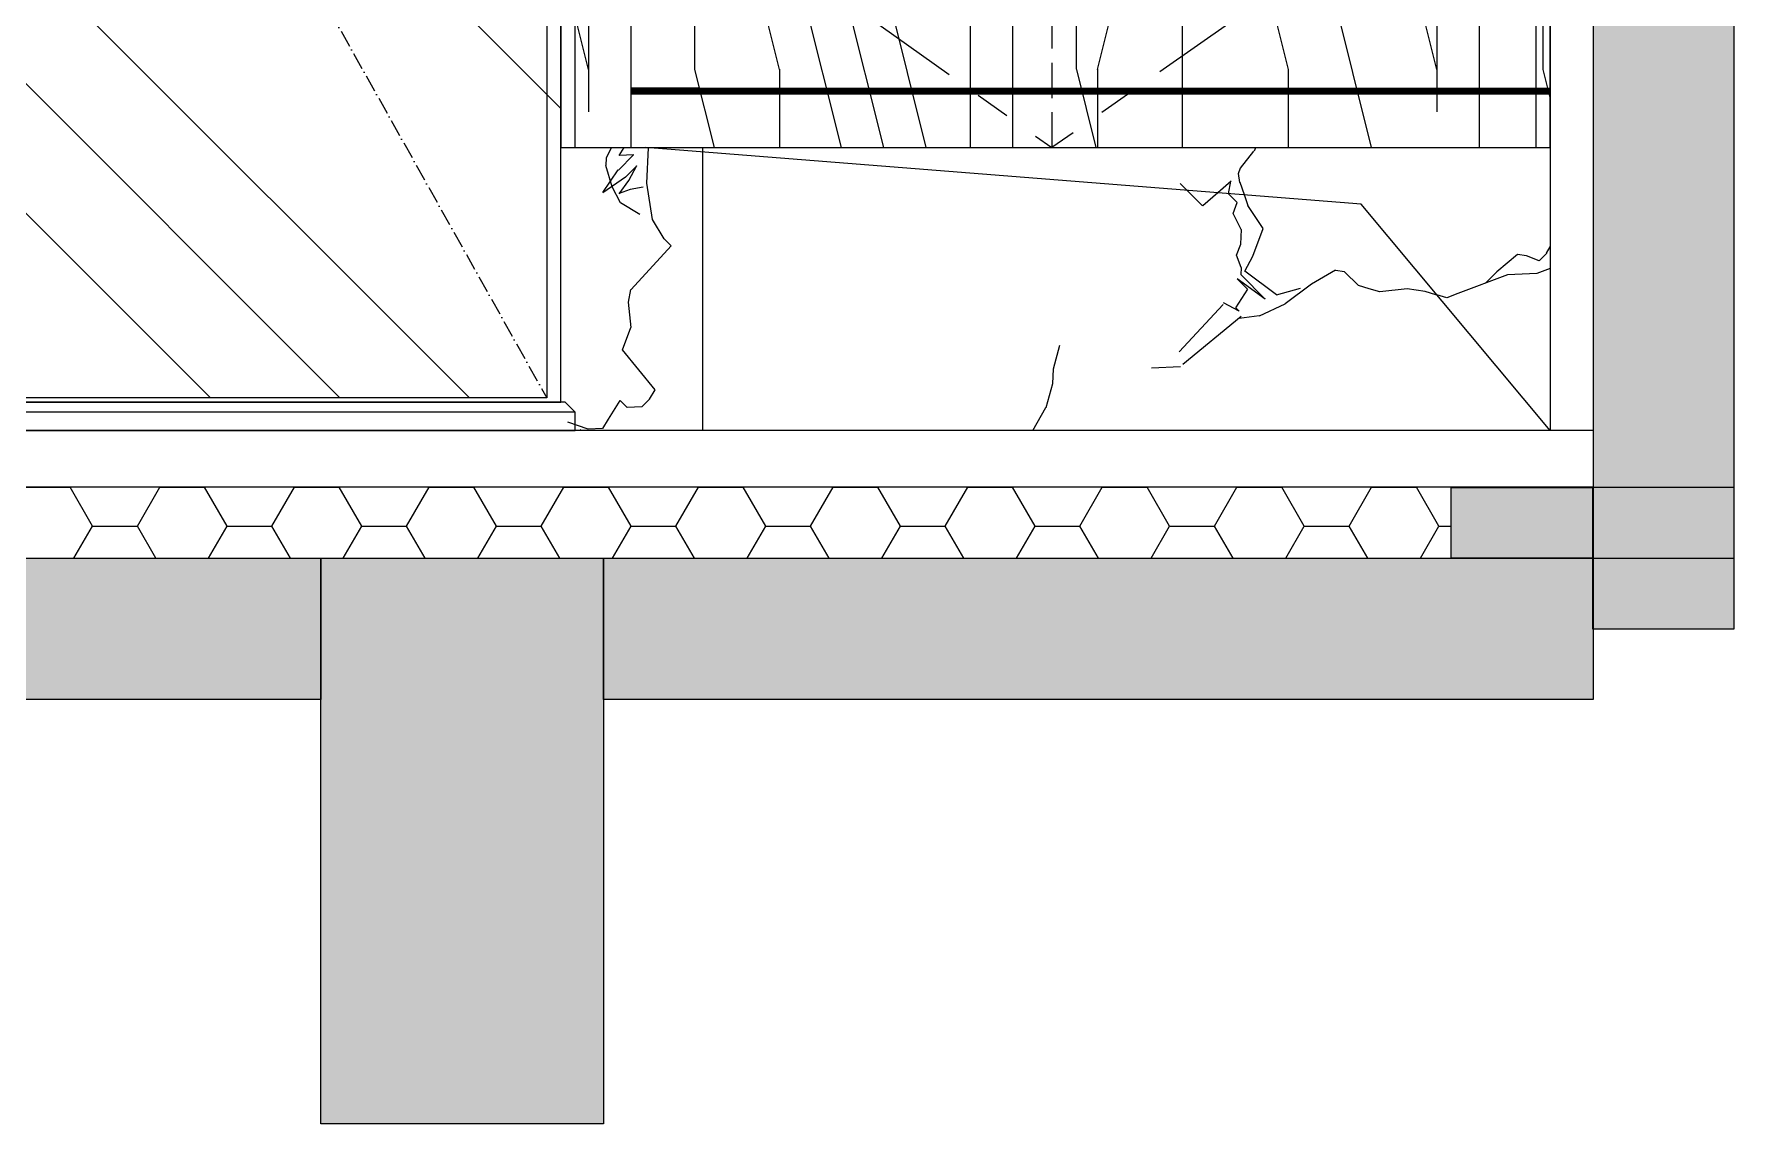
# Model space of a CAD drawing. Header units: millimetres. Extents: x -94739 to 67223, y -48947 to 34737.
# Drawn here: x 50074 to 51276, y -27612 to -26841 of the extents above; entities that cross this region are included whole.
import ezdxf

# ---------------------------------------------------------------- set-up
doc = ezdxf.new("R2010")
doc.units = ezdxf.units.MM
doc.set_wipeout_variables(frame=1)
for name, pattern in [('ACAD_ISO10W100', [18, 12, -3, 0, -3]), ('CENTER', [2, 1.25, -0.25, 0.25, -0.25]), ('DASH', [0.35, 0.25, -0.1]), ('DASHDOT', [1, 0.5, -0.25, 0, -0.25]), ('DOT', [0.25, 0, -0.25])]:
    doc.linetypes.add(name, pattern=pattern)
for name, color, linetype in [('DT-常规填充', 250, 'Continuous'), ('DT-深灰填充', 251, 'Continuous'), ('DT-通用', 200, 'Continuous'), ('FF-柜体LED灯带', 50, 'Continuous'), ('Fine Line', 250, 'Continuous'), ('W-墙体图层', 182, 'Continuous'), ('墙体填充', 7, 'Continuous')]:
    doc.layers.add(name, color=color, linetype=linetype)
pattern_1 = [(60.26029, (287671.14, -192248.41), (874.149702, 1388.592024), [19.7438, -4126.4507]), (135, (287722.3, -192278.06), (565.6854, 565.6854), [17.3222, -346.4434]), (195.3868, (287496.76, -192273.36), (-822.90655, -308.464241), [17.5275, -3663.2517]), (142.826329, (287479.857, -192278.01), (-257.221154, 257.2211164), [27.9761, -5846.9972]), (61.86405, (287457.57, -192261.11), (308.464276, 822.90655), [11.9422, -2495.9058]), (69.45163, (287463.2, -192250.58), (565.6854, 565.68547), [20.9243, -857.8962]), (123.693983, (287470.54, -192230.984), (-257.221121, 257.221132), [19.4315, -4061.1785]), (108.95454, (287459.76, -192214.82), (-720.420276, 1851.79114), [17.3522, -3626.5963]), (98.75587, (287454.13, -192198.4), (-257.22117, 257.22114), [6.4434, -1346.6748]), (69.45163, (287453.14, -192192.04), (565.6854, 565.68547), [4.1849, -874.6356]), (51.48536, (287454.61, -192188.12), (565.68544, 565.685463), [15.3362, -3205.2732]), (66.696059, (287464.163, -192176.12), (308.464307, 822.9065625), [32.7998, -6855.1568]), (76.22743, (287477.14, -192145.99), (308.464276, 822.9066), [13.365, -2793.2713]), (57.80867, (287480.32, -192133.01), (308.4643, 822.90659), [15.627, -1625.2038]), (47.170028, (287411.284, -192317.188), (565.6853997, 565.685491), [45.7471, -9561.1416]), (152.441364, (287453.65, -192289.52), (-257.22116, 257.22109), [12.7098, -2656.3623]), (135, (287453.65, -192289.5), (565.6854, 565.6854), [3.4644, -360.3012]), (57.80867, (287451.2, -192287.07), (308.4643, 822.90659), [7.8135, -1633.0172]), (57.80867, (287455.36, -192280.46), (308.4643, 822.90659), [7.8135, -1633.0172]), (135, (287459.5, -192273.84), (565.6854, 565.6854), [10.3933, -353.3723]), (143.927468, (287472.02, -192280.95), (-257.221152, 257.221096), [24.5484, -5130.6223]), (135, (287472, -192280.95), (565.6854, 565.6854), [24.251, -339.5146]), (87.28383, (287454.87, -192263.8), (-257.2211, 257.22116), [5.1493, -1076.1933]), (111.25801, (287455.12, -192258.66), (-257.221184, 257.22115), [9.4618, -1977.5298]), (69.45163, (287451.7, -192249.84), (565.6854, 565.68547), [8.3698, -870.4507]), (87.28383, (287454.62, -192242), (-257.2211, 257.22116), [10.2985, -1071.044]), (117.558636, (287455.11, -192231.72), (-257.22116, 257.221123), [12.7098, -2656.3623]), (69.45163, (287449.23, -192220.45), (565.6854, 565.68547), [8.3698, -870.4507]), (135, (287452.2, -192212.6), (565.6854, 565.6854), [8.6611, -355.1045]), (79.296356, (287446.04, -192206.49), (51.24314, 1080.127734), [9.2226, -1927.509]), (221.283393, (287447.757, -192197.425), (-565.685467, -565.685411), [26.7229, -5585.0794]), (135, (287427.7, -192215.06), (565.6854, 565.6854), [22.5188, -341.2468]), (45, (287665.75, -192253.8), (308.4643, 822.90655), [7.619, -792.3809]), (158.74199, (287665.75, -192253.8), (-257.22118, 257.22111), [9.4618, -1977.5298]), (171.24413, (287656.94, -192250.37), (-257.22115, 257.2211), [6.4434, -1346.6748]), (219.803734, (287650.57, -192249.386), (-565.685412, -565.685437), [19.1262, -3997.3804]), (45, (287627.8, -192269.7), (308.4643, 822.90655), [11.4286, -788.5714]), (182.71617, (287412.02, -192328.7), (-257.22116, 257.22111), [20.597, -1060.7455]), (219.434825, (287453.408, -192294.662), (-3085.6482998, -2571.2059345), [53.5859, -11199.4544]), (187.84351, (287467.61, -192292.71), (-1080.1277, -51.243124), [14.3397, -2996.9949]), (205.010352, (287485.98, -192284.136), (-822.906567, -308.464353), [20.2687, -4236.1625]), (216.381335, (287504.59, -192270.42), (-565.685433, -565.685393), [23.1182, -2404.293]), (209.73971, (287521.74, -192260.63), (-1388.592025, -874.1497), [19.7438, -4126.4507]), (171.24413, (287528.1, -192261.6), (-257.22115, 257.2211), [6.4434, -1346.6748]), (135, (287537.9, -192271.4), (565.6854, 565.6854), [13.8578, -349.9078]), (163.802195, (287545.5, -192273.61), (-257.22114, 257.2211), [7.907, -1652.5769]), (163.802195, (287553.09, -192275.82), (-257.22114, 257.2211), [7.907, -1652.5769]), (186.489424, (287572.44, -192273.62), (-1080.127737, -51.243122), [19.4738, -4070.0184]), (171.24413, (287578.8, -192274.6), (-257.22115, 257.2211), [6.4434, -1346.6748]), (171.24413, (287585.18, -192275.58), (-257.22115, 257.2211), [6.4434, -1346.6748]), (163.802195, (287592.77, -192277.79), (-257.22114, 257.2211), [7.907, -1652.5769]), (163.802195, (287600.36, -192280), (-257.22114, 257.2211), [7.907, -1652.5769]), (200.54837, (287608.2, -192277.06), (-565.68545, -565.68547), [8.3698, -870.4507]), (200.54837, (287643.47, -192263.84), (-565.68545, -565.68547), [37.6638, -841.1567]), (182.71617, (287664.04, -192262.86), (-257.22116, 257.22111), [20.597, -1060.7455]), (200.54837, (287679.7, -192257), (-565.68545, -565.68547), [16.7394, -862.081]), (156.794388, (287698.576, -192265.07), (-2109.012318, 977.641457), [20.5212, -4288.9309]), (176.337677, (287710.09, -192265.81), (-1337.3489, 205.97796), [11.5354, -2410.8882]), (69.45163, (287871.18, -191845.05), (565.6854, 565.68547), [16.7394, -862.081]), (218.51464, (287870.44, -191833.535), (-565.685465, -565.685438), [15.3362, -3205.2732]), (135, (287880.55, -192215.4), (565.6854, 565.6854), [6.9289, -356.8367]), (220.66615, (287893.04, -192195.544), (-565.685461, -565.685427), [22.9227, -4790.8414]), (56.027279, (287893.04, -192195.544), (874.149713, 1388.5920395), [27.1683, -5678.1738]), (50.769925, (287908.22, -192173.014), (2005.5205685, 2519.9628187), [34.4603, -7202.2034]), (106.197805, (287930.01, -192146.32), (-257.22118, 257.22112), [7.907, -1652.5769]), (53.618665, (287927.81, -192138.73), (565.685393, 565.685433), [11.5591, -2415.8522]), (150.371045, (287947.16, -192136.53), (-257.221153, 257.221076), [14.3718, -3003.7116]), (171.24413, (287953.52, -192137.5), (-257.22115, 257.2211), [6.4434, -1346.6748]), (69.45163, (287821.3, -192274.64), (565.6854, 565.68547), [4.1849, -874.6356]), (57.80867, (287822.76, -192270.73), (308.4643, 822.90659), [15.627, -1625.2038]), (225, (287839.16, -192249.42), (-822.90655, -308.4643), [11.4286, -788.5714]), (206.16907, (287853.61, -192242.32), (-822.906576, -308.4643), [16.0998, -3364.8658]), (208.13595, (287864.14, -192236.69), (-822.90655, -308.46427), [11.9422, -2495.9058]), (49.333848, (287864.143, -192236.69), (565.685435, 565.685453), [22.9227, -4790.8414]), (45, (287865.8, -191850.43), (308.4643, 822.90655), [7.619, -792.3809]), (63.83093, (287858.69, -191864.88), (308.464306, 822.906573), [16.0998, -3364.8658]), (87.28383, (287857.47, -191890.6), (-257.2211, 257.22116), [25.7462, -1055.5962]), (98.75587, (287861.4, -191916.07), (-257.22117, 257.22114), [25.7737, -1327.3445]), (121.268428, (287869.72, -191929.79), (-257.221149, 257.221128), [16.0486, -3354.168]), (135, (287874.6, -191934.7), (565.6854, 565.6854), [6.9289, -356.8367]), (47.367088, (287846.215, -191965.548), (565.685396, 565.6854305), [41.9406, -8765.5744]), (79.296356, (287844.5, -191974.61), (51.24314, 1080.127734), [9.2226, -1927.509]), (95.487365, (287846.22, -191992.49), (-205.977984, 1337.348874), [17.9625, -3754.1494]), (69.45163, (287840.34, -192008.16), (565.6854, 565.68547), [16.7394, -862.081]), (129.02151, (287863.373, -192036.58), (-257.2211657, 257.2211086), [36.5755, -7644.2784]), (57.80867, (287859.21, -192043.2), (308.4643, 822.90659), [7.8135, -1633.0172]), (45, (287853.82, -192048.58), (308.4643, 822.90655), [7.619, -792.3809]), (182.71617, (287853.82, -192048.58), (-257.22116, 257.22111), [10.2985, -1071.044]), (135, (287843.5, -192049.1), (565.6854, 565.6854), [6.9289, -356.8367]), (57.80867, (287830.31, -192057.4), (308.4643, 822.90659), [15.627, -1625.2038]), (57.80867, (287826.15, -192064), (308.4643, 822.90659), [7.8135, -1633.0172]), (182.71617, (287826.15, -192064), (-257.22116, 257.22111), [10.2985, -1071.044]), (161.04546, (287815.86, -192064.49), (-1851.79113, 720.420302), [17.3522, -3626.5963]), (200.54837, (287799.45, -192058.86), (-565.68545, -565.68547), [4.1849, -874.6356]), (208.13595, (287795.53, -192060.33), (-822.90655, -308.46427), [11.9422, -2495.9058]), (93.66232, (287785.74, -192077.47), (-205.978023, 1337.348896), [11.5354, -2410.8882]), (208.13595, (287785.74, -192077.47), (-822.90655, -308.46427), [11.9422, -2495.9058]), (119.628954, (287782.31, -192095.59), (-257.221143, 257.221117), [14.3718, -3003.7116]), (57.80867, (287778.15, -192102.2), (308.4643, 822.90659), [7.8135, -1633.0172]), (182.71617, (287778.15, -192102.2), (-257.22116, 257.22111), [10.2985, -1071.044]), (135, (287772.8, -192107.6), (565.6854, 565.6854), [6.9289, -356.8367]), (98.75587, (287773.74, -192113.96), (-257.22117, 257.22114), [6.4434, -1346.6748]), (163.802195, (287773.74, -192113.96), (-257.22114, 257.2211), [7.907, -1652.5769]), (135, (287775.95, -192121.55), (565.6854, 565.6854), [13.8578, -349.9078]), (148.73157, (287775.95, -192121.555), (-257.221166, 257.221084), [16.0486, -3354.168]), (114.87028, (287766.89, -192123.27), (-257.22118, 257.221175), [11.0694, -2313.5198]), (146.306016, (287766.886, -192123.27), (-257.221128, 257.221125), [19.4315, -4061.1785]), (135, (287750.7, -192112.5), (565.6854, 565.6854), [13.8578, -349.9078]), (135, (287756.84, -192118.6), (565.6854, 565.6854), [22.5188, -341.2468]), (119.628954, (287763.95, -192131.105), (-257.221143, 257.221117), [14.3718, -3003.7116]), (139.834873, (287763.95, -192131.105), (-257.221202, 257.2211073), [45.1985, -9446.4816]), (130.663269, (287762.236, -192140.167), (-257.221153, 257.2211904), [50.3786, -10529.1152]), (163.802195, (287762.24, -192140.17), (-257.22114, 257.2211), [7.907, -1652.5769]), (135, (287754.64, -192138), (565.6854, 565.6854), [38.1088, -325.6568]), (135, (287737.5, -192120.8), (565.6854, 565.6854), [13.8578, -349.9078]), (147.403145, (287752.44, -192130.37), (-257.221163, 257.221117), [17.7362, -3706.8502]), (135, (287767.1, -192145.1), (565.6854, 565.6854), [20.7866, -342.979]), (171.24413, (287767.14, -192145.07), (-257.22115, 257.2211), [6.4434, -1346.6748]), (135, (287760.8, -192144.1), (565.6854, 565.6854), [31.1799, -332.5857]), (141.275085, (287765.91, -192143.84), (-257.2211603, 257.2211283), [34.8532, -7284.3117]), (190.703643, (287854.77, -191893.3), (-1080.127735, -51.24312), [9.2226, -1927.509]), (200.54837, (287845.7, -191895), (-565.68545, -565.68547), [8.3698, -870.4507]), (53.618665, (287837.88, -191897.95), (565.685393, 565.685433), [11.5591, -2415.8522]), (61.86405, (287844.73, -191888.64), (308.464276, 822.90655), [11.9422, -2495.9058]), (45, (287842.3, -191886.2), (308.4643, 822.90655), [11.4286, -788.5714]), (214.691568, (287842.28, -191886.19), (-1388.592015, -874.149688), [19.3602, -4046.2642]), (55.30843, (287826.364, -191897.21), (874.149707, 1388.592003), [19.3602, -4046.2642]), (225, (287848.16, -191870.5), (-822.90655, -308.4643), [15.2381, -784.7618]), (182.71617, (287848.16, -191870.52), (-257.22116, 257.22111), [10.2985, -1071.044]), (57.80867, (287837.87, -191871), (308.4643, 822.90659), [7.8135, -1633.0172]), (216.381335, (287851.34, -191857.53), (-565.685433, -565.685393), [11.5591, -2415.8522]), (171.24413, (287851.34, -191857.53), (-257.22115, 257.2211), [6.4434, -1346.6748]), (225, (287858.44, -191843.1), (-822.90655, -308.4643), [19.0476, -780.9523]), (135, (287800.2, -192070.4), (565.6854, 565.6854), [6.9289, -356.8367]), (98.75587, (287796.27, -192071.84), (-257.22117, 257.22114), [6.4434, -1346.6748]), (135, (287796.3, -192071.8), (565.6854, 565.6854), [5.1966, -358.569]), (106.197805, (287794.8, -192075.76), (-257.22118, 257.22112), [7.907, -1652.5769]), (171.24413, (287794.8, -192075.76), (-257.22115, 257.2211), [6.4434, -1346.6748]), (47.170028, (287757.33, -192108.326), (565.6853997, 565.685491), [45.7471, -9561.1416]), (182.71617, (287757.33, -192108.33), (-257.22116, 257.22111), [10.2985, -1071.044]), (171.24413, (287747.04, -192108.81), (-257.22115, 257.2211), [6.4434, -1346.6748]), (163.802195, (287740.68, -192107.83), (-257.22114, 257.2211), [7.907, -1652.5769]), (182.71617, (287733.08, -192105.63), (-257.22116, 257.22111), [5.1493, -1076.1933]), (47.003244, (287694.146, -192142.114), (565.6854014, 565.6855025), [49.5541, -10356.8056]), (57.80867, (287681.66, -192161.95), (308.4643, 822.90659), [23.4405, -1617.3902]), (79.296356, (287679.94, -192171.01), (51.24314, 1080.127734), [9.2226, -1927.509]), (108.95454, (287685.58, -192187.425), (-720.420276, 1851.79114), [17.3522, -3626.5963]), (63.83093, (287678.48, -192201.874), (308.464306, 822.906573), [16.0998, -3364.8658]), (90.653925, (287678.73, -192223.67), (51.243064, 1080.12774), [21.8002, -4556.23]), (106.197805, (287680.94, -192231.27), (-257.22118, 257.22112), [7.907, -1652.5769]), (187.84351, (287736.54, -192276.1), (-1080.1277, -51.243124), [14.3397, -2996.9949]), (171.24413, (287742.9, -192277.08), (-257.22115, 257.2211), [6.4434, -1346.6748]), (171.24413, (287749.28, -192278.06), (-257.22115, 257.2211), [6.4434, -1346.6748]), (171.24413, (287755.65, -192279.04), (-257.22115, 257.2211), [6.4434, -1346.6748]), (182.71617, (287765.93, -192278.55), (-257.22116, 257.22111), [10.2985, -1071.044]), (163.802195, (287773.53, -192280.76), (-257.22114, 257.2211), [7.907, -1652.5769]), (182.71617, (287783.81, -192280.27), (-257.22116, 257.22111), [10.2985, -1071.044]), (208.13595, (287794.35, -192274.64), (-822.90655, -308.46427), [11.9422, -2495.9058]), (176.337677, (287805.86, -192275.38), (-1337.3489, 205.97796), [11.5354, -2410.8882]), (176.337677, (287817.37, -192276.11), (-1337.3489, 205.97796), [11.5354, -2410.8882]), (163.802195, (287824.96, -192278.32), (-257.22114, 257.2211), [7.907, -1652.5769]), (135, (287827.4, -192280.8), (565.6854, 565.6854), [3.4644, -360.3012]), (171.24413, (287833.78, -192281.75), (-257.22115, 257.2211), [6.4434, -1346.6748]), (106.197805, (287917.28, -192171.3), (-257.22118, 257.22112), [7.907, -1652.5769]), (155.12972, (287917.28, -192171.3), (-257.221207, 257.22111), [11.0694, -2313.5198]), (98.75587, (287908.22, -192173.01), (-257.22117, 257.22114), [6.4434, -1346.6748]), (119.628954, (287915.32, -192185.51), (-257.221143, 257.221117), [14.3718, -3003.7116]), (212.19133, (287915.32, -192185.5), (-822.90659, -308.4643), [7.8135, -1633.0172]), (163.802195, (287908.71, -192189.67), (-257.22114, 257.2211), [7.907, -1652.5769]), (87.28383, (287900.63, -192197.75), (-257.2211, 257.22116), [10.2985, -1071.044]), (171.24413, (287900.63, -192197.75), (-257.22115, 257.2211), [6.4434, -1346.6748]), (171.24413, (287894.26, -192196.77), (-257.22115, 257.2211), [6.4434, -1346.6748]), (69.45163, (287882.02, -192211.46), (565.6854, 565.68547), [16.7394, -862.081]), (218.51464, (287882.02, -192211.46), (-565.685465, -565.685438), [15.3362, -3205.2732]), (87.28383, (287869.77, -192226.16), (-257.2211, 257.22116), [5.1493, -1076.1933]), (214.691568, (287869.775, -192226.156), (-1388.592015, -874.149688), [19.3602, -4046.2642]), (163.802195, (287853.86, -192237.18), (-257.22114, 257.2211), [7.907, -1652.5769]), (218.51464, (287846.26, -192234.97), (-565.685465, -565.685438), [15.3362, -3205.2732]), (135, (287834.3, -192244.5), (565.6854, 565.6854), [15.5899, -348.1757]), (117.558636, (287823.24, -192233.5), (-257.22116, 257.221123), [12.7098, -2656.3623]), (135, (287817.36, -192222.2), (565.6854, 565.6854), [13.8578, -349.9078]), (152.441364, (287807.56, -192212.43), (-257.22116, 257.22109), [12.7098, -2656.3623]), (176.337677, (287796.29, -192206.55), (-1337.3489, 205.97796), [11.5354, -2410.8882]), (135, (287784.8, -192205.8), (565.6854, 565.6854), [17.3222, -346.4434]), (135, (287772.5, -192193.6), (565.6854, 565.6854), [13.8578, -349.9078]), (121.268428, (287762.73, -192183.765), (-257.221149, 257.221128), [16.0486, -3354.168]), (53.618665, (287754.4, -192170.05), (565.685393, 565.685433), [23.1182, -2404.293]), (200.54837, (287775.95, -192148.5), (-565.68545, -565.68547), [8.3698, -870.4507]), (69.45163, (287775.95, -192148.5), (565.6854, 565.68547), [8.3698, -870.4507]), (119.628954, (287778.89, -192140.66), (-257.221143, 257.221117), [14.3718, -3003.7116]), (82.15649, (287771.79, -192128.17), (51.24314, 1080.1277), [14.3397, -2996.9949]), (53.618665, (287773.74, -192113.96), (565.685393, 565.685433), [23.1182, -2404.293]), (63.83093, (287787.455, -192095.35), (308.464306, 822.906573), [16.0998, -3364.8658]), (225, (287810.7, -192064.74), (-822.90655, -308.4643), [22.8571, -777.1428]), (178.30515, (287826.84, -191833.04), (-1080.127717, -51.243108), [16.6626, -3482.4725]), (145.385246, (287844.234, -191845.04), (-257.221175, 257.22111), [21.1328, -4416.7566]), (57.80867, (287835.91, -191858.27), (308.4643, 822.90659), [15.627, -1625.2038]), (63.83093, (287828.81, -191872.72), (308.464306, 822.906573), [16.0998, -3364.8658]), (87.28383, (287828.56, -191877.86), (-257.2211, 257.22116), [5.1493, -1076.1933]), (106.197805, (287832.98, -191893.05), (-257.22118, 257.22112), [15.8142, -1644.6698]), (117.558636, (287838.86, -191904.31), (-257.22116, 257.221123), [12.7098, -2656.3623]), (148.73157, (287852.57, -191912.64), (-257.221166, 257.221084), [16.0486, -3354.168]), (216.381335, (287926.59, -192191.39), (-565.685433, -565.685393), [11.5591, -2415.8522]), (197.054427, (287917.286, -192198.243), (-822.90657, -308.46426), [25.8742, -5407.7199]), (218.51464, (287892.55, -192205.83), (-565.685465, -565.685438), [15.3362, -3205.2732]), (74.6132, (287887.82, -191764.71), (308.464248, 822.906548), [17.5275, -3663.2517]), (87.28383, (287887.33, -191775), (-257.2211, 257.22116), [10.2985, -1071.044]), (74.6132, (287882.68, -191791.9), (308.464248, 822.906548), [17.5275, -3663.2517]), (60.26029, (287872.885, -191809.04), (874.149702, 1388.592024), [19.7438, -4126.4507]), (101.58455, (287877.05, -191829.37), (-205.978042, 1337.348845), [20.7526, -4337.291]), (158.74199, (287870.44, -191833.54), (-257.22118, 257.22111), [9.4618, -1977.5298])]

# ---------------------------------------------------------------- blocks, each defined once
blk = doc.blocks.new('1256ERGDFG434SADG')
at = {"linetype": 'DOT'}
blk.add_wipeout([(-860, 2400), (30.1, 2400), (30.1, 0), (-860, 0)], dxfattribs=at)
at = {"ltscale": 15}
h = blk.add_hatch(dxfattribs=at)
h.set_pattern_fill('AR-RROOF', color=250, scale=15, angle=45)
h.set_pattern_definition([(45, (-91875.1, -31597), (323.2892, 862.1046), [5715, -762, 1905, -381]), (45, (-91651.5, -31104), (-627.72, 88.9045), [1143, -125.73, 2286, -285.75]), (45, (-91969.4, -31233.31), (1220.4168, 1581.4231), [3048, -533.4, 1524, -381])])
h.paths.add_polyline_path([(-860, 23), (-261.6, 23), (-261.6, 2390), (-860, 2390)])
at = {"color": 136, "ltscale": 15}
for p, q in [((-850, 2100), (-850, 23)), ((-850, 23), (-261.6, 23))]:
    blk.add_line(p, q, dxfattribs=at)
at = {"color": 251}
blk.add_line((-870, 13), (30.1, 13), dxfattribs=at)
at = {"color": 136, "ltscale": 15}
blk.add_lwpolyline([(-860, 2400), (30.1, 2400), (30.1, 20), (-860, 20)], close=True, dxfattribs=at)
at = {"color": 136, "linetype": 'ACAD_ISO10W100'}
blk.add_lwpolyline([(-850, 2100), (-261.6, 1071.5), (-850, 23)], dxfattribs=at)
at = {"color": 4, "linetype": 'ByBlock'}
blk.add_lwpolyline([(30.1, 0), (-870, 0), (-870, 13), (-863, 20), (30.1, 20)], close=True, dxfattribs=at)
blk = doc.blocks.new('*U131')
at = {"layer": 'DT-深灰填充'}
blk.add_hatch(color=256, dxfattribs=at).paths.add_polyline_path([(0, -100), (500.2, -100), (500.2, 0), (0, 0)])
at = {"layer": 'DT-通用', "color": 200, "ltscale": 10}
blk.add_lwpolyline([(0, -100), (500.2, -100), (500.2, 0), (0, 0)], close=True, dxfattribs=at)
blk = doc.blocks.new('*U103')
at = {"layer": 'DT-深灰填充'}
blk.add_hatch(color=256, dxfattribs=at).paths.add_polyline_path([(0, -400), (200, -400), (200, 0), (0, 0)])
at = {"layer": 'DT-通用', "color": 200, "ltscale": 10}
blk.add_lwpolyline([(0, -400), (200, -400), (200, 0), (0, 0)], close=True, dxfattribs=at)
blk = doc.blocks.new('*U125')
at = {"layer": 'DT-深灰填充'}
blk.add_hatch(color=256, dxfattribs=at).paths.add_polyline_path([(0, -100), (700, -100), (700, 0), (0, 0)])
at = {"layer": 'DT-通用', "color": 200, "ltscale": 10}
blk.add_lwpolyline([(0, -100), (700, -100), (700, 0), (0, 0)], close=True, dxfattribs=at)
blk = doc.blocks.new('*U130')
at = {"layer": 'DT-常规填充'}
h = blk.add_hatch(dxfattribs=at)
h.set_pattern_fill('钢筋混凝土', color=256, scale=10, style=0, pattern_type=2)
h.set_pattern_definition([(45, (-189199.607, 177896.22), (-35.355339, 35.355339), []), (50, (-189199.61, 177896.22), (71.726018, -6.275213), [7.5, -82.5]), (355, (-189199.61, 177896.22), (-13.875133, 75.219213), [6, -66]), (100.4514, (-189193.63, 177895.7), (57.850938, 68.943954), [6.37402, -70.114211]), (46.1842, (-189199.61, 177916.22), (106.724105, -16.5519), [11.25, -123.75]), (96.6356, (-189190.71, 177914.84), (93.46627, 97.411787), [9.56103, -105.1713]), (351.1842, (-189199.61, 177916.22), (93.466195, 97.41186), [9, -99]), (21, (-189189.61, 177911.22), (59.690705, -40.261889), [7.5, -82.5]), (326, (-189189.61, 177911.22), (24.331533, 72.515005), [6, -66]), (71.4514, (-189184.63, 177907.865), (84.022263, 32.25305), [6.37402, -70.114211]), (37.5, (-189199.607, 177896.22), (1.2159855, 33.2893854), [0.5, -65.2, 0.5, -67, 0.5, -66.25]), (7.5, (-189199.607, 177896.22), (26.3069537, 39.441171), [0.5, -38.2, 0.5, -63.7, 0.5, -25.25]), (327.5, (-189221.907, 177896.22), (53.3822436, -2.2554872), [0.5, -25, 0.5, -78, 0.5, -103.5]), (317.5, (-189231.907, 177896.22), (58.318617, 10.010498), [0.5, -32.5, 0.5, -51.8, 0.5, -73.5])])
h.paths.add_polyline_path([(-3600, 99.6), (0, 99.6), (0, 0), (-3600, 0)])
at = {"layer": 'DT-通用', "color": 200, "ltscale": 10}
blk.add_lwpolyline([(-3600, 99.6), (0, 99.6), (0, 0), (-3600, 0)], close=True, dxfattribs=at)
blk = doc.blocks.new('*U129')
at = {"layer": 'DT-深灰填充'}
blk.add_hatch(color=256, dxfattribs=at).paths.add_polyline_path([(0, -50), (100, -50), (100, 0), (0, 0)])
at = {"layer": 'DT-通用', "color": 200, "ltscale": 10}
blk.add_lwpolyline([(0, -50), (100, -50), (100, 0), (0, 0)], close=True, dxfattribs=at)
blk = doc.blocks.new('*U109')
at = {"layer": 'DT-深灰填充'}
blk.add_hatch(color=256, dxfattribs=at).paths.add_polyline_path([(0, -100), (100, -100), (100, 0), (0, 0)])
at = {"layer": 'DT-通用', "color": 200, "ltscale": 10}
blk.add_lwpolyline([(0, -100), (100, -100), (100, 0), (0, 0)], close=True, dxfattribs=at)
blk = doc.blocks.new('*U132')
at = {"color": 30, "ltscale": 100}
blk.add_wipeout([(-352.5, 600), (347.5, 600), (347.5, 0), (-352.5, 0)], dxfattribs=at)
at = {"ltscale": 15}
h = blk.add_hatch(dxfattribs=at)
h.set_pattern_fill('FB木纹中SC300', color=250, scale=150, angle=90, pattern_type=2)
h.set_pattern_definition([(90, (-8961.6, -586.7), (-600, 4e-14), [120, -180, 60, -240]), (90, (-8976.6, -166.7), (-600, 4e-14), [120, -480]), (90, (-9006.6, -226.7), (-600, 4e-14), [60, -540]), (90, (-9021.6, -556.7), (-600, 4e-14), [30, -420, 30, -120]), (90, (-9051.6, -346.7), (-600, 4e-14), [120, -180, 30, -270]), (90, (-9066.6, -496.7), (-600, 4e-14), [90, -510]), (90, (-9081.6, -346.7), (-600, 4e-14), [180, -420]), (90, (-9096.6, -526.7), (-600, 4e-14), [120, -480]), (90, (-9111.6, -286.7), (-600, 4e-14), [300, -300]), (90, (-9141.6, -466.7), (-600, 4e-14), [60, -180, 120, -240]), (90, (-9156.6, -46.7), (-600, 4e-14), [120, -480]), (90, (-9171.6, -166.7), (-600, 4e-14), [60, -540]), (90, (-9186.6, -286.7), (-600, 4e-14), [60, -540]), (90, (-9201.6, -586.7), (-600, 4e-14), [120, -480]), (90, (-9216.6, -286.7), (-600, 4e-14), [120, -480]), (90, (-9246.6, -286.7), (-600, 4e-14), [120, -120, 120, -240]), (90, (-9276.6, -406.7), (-600, 4e-14), [60, -300, 120, -120]), (90, (-9291.6, -286.7), (-600, 4e-14), [180, -420]), (90, (-9321.6, -286.7), (-600, 4e-14), [120, -480]), (90, (-9336.6, -526.7), (-600, 4e-14), [180, -240, 60, -120]), (90, (-9366.6, -526.7), (-600, 4e-14), [300, -300]), (90, (-9381.6, -166.7), (-600, 4e-14), [60, -540]), (90, (-9396.6, -346.7), (-600, 4e-14), [120, -480]), (90, (-9411.6, -466.7), (-600, 4e-14), [60, -240, 60, -240]), (90, (-9426.6, -526.7), (-600, 4e-14), [60, -180, 120, -240]), (90, (-9441.6, -406.7), (-600, 4e-14), [60, -300, 60, -180]), (90, (-9456.6, -286.7), (-600, 4e-14), [180, -420]), (90, (-9486.6, -526.7), (-600, 4e-14), [120, -480]), (90, (-9501.6, -226.7), (-600, 4e-14), [60, -540]), (90, (-9516.6, -106.7), (-600, 4e-14), [60, -540]), (104.0362, (-9006.57, -166.73), (2e-08, 600), [61.8, -2412.063]), (104.0362, (-9141.57, -106.73), (2e-08, 600), [61.8, -2412.063]), (104.0362, (-9501.57, -166.73), (2e-08, 600), [61.8, -2412.063]), (104.0362, (-9276.57, -346.73), (2e-08, 600), [61.8, -2412.063]), (104.0362, (-9366.57, -226.73), (2e-08, 600), [61.8, -2412.063]), (104.0362, (-9321.57, -166.73), (2e-08, 600), [61.8, -2412.063]), (104.0362, (-9426.57, -466.73), (2e-08, 600), [61.8, -2412.063]), (104.0362, (-9396.57, -226.73), (2e-08, 600), [61.8, -2412.063]), (104.0362, (-9171.57, -106.73), (2e-08, 600), [123.6, -2350.263]), (104.0362, (-9216.57, -166.73), (2e-08, 600), [123.6, -2350.263]), (104.0362, (-9246.57, -166.73), (2e-08, 600), [123.6, -2350.263]), (255.9638, (-9051.57, -346.73), (2e-08, -600), [61.8, -123.6, 61.8, -2226.663]), (255.9638, (-9141.57, -466.73), (2e-08, -600), [61.8, -2412.063]), (255.9638, (-9411.57, -466.73), (2e-08, -600), [123.6, -2350.263]), (284.0362, (-8976.57, -166.73), (-2e-08, -600), [61.8, -2412.063]), (75.9638, (-8976.57, -46.73), (-2e-08, 600), [61.8, -2412.063]), (75.9638, (-9186.57, -226.73), (-2e-08, 600), [61.8, -2412.063]), (75.9638, (-9291.57, -106.73), (-2e-08, 600), [61.8, -2412.063]), (75.9638, (-9336.57, -346.73), (-2e-08, 600), [61.8, -2412.063]), (75.9638, (-9411.57, -406.73), (-2e-08, 600), [61.8, -2412.063]), (75.9638, (-9441.57, -346.73), (-2e-08, 600), [61.8, -2412.063]), (75.9638, (-9336.57, -346.73), (-2e-08, 600), [61.8, -2412.063]), (75.9638, (-9426.57, -166.73), (-2e-08, 600), [247.2, -2226.663]), (75.9638, (-9021.57, -526.73), (-2e-08, 600), [247.2, -2226.663]), (75.9638, (-9066.57, -466.73), (-2e-08, 600), [247.2, -2226.663]), (75.9638, (-9096.57, -406.73), (-2e-08, 600), [61.8, -123.6, 123.6, -2164.863]), (75.9638, (-9141.57, -406.73), (-2e-08, 600), [123.6, -123.6, 123.6, -2103.063]), (75.9638, (-9201.57, -466.73), (-2e-08, 600), [247.2, -2226.663]), (75.9638, (-9246.57, -526.73), (-2e-08, 600), [247.2, -2226.663]), (75.9638, (-9276.57, -526.73), (-2e-08, 600), [247.2, -2226.663]), (75.9638, (-9456.57, -106.73), (-2e-08, 600), [61.8, -2412.063]), (75.9638, (-9516.57, -46.73), (-0.0001, 600), [123.6, -2350.263]), (75.9638, (-9486.57, -406.73), (-0.0001, 600), [123.6, -2350.263]), (75.9638, (-8961.57, -466.73), (-1e-05, 600), [247.2, -2226.663]), (75.9638, (-9381.57, -106.73), (-1e-05, 600), [185.4, -2288.463]), (75.9638, (-9336.57, -46.73), (-1e-05, 600), [370.8, -2103.063])])
h.paths.add_polyline_path([(-352.5, 480), (347.5, 480), (347.5, 0), (-352.5, 0)])
at = {"color": 136, "linetype": 'DASH', "ltscale": 100}
blk.add_line((0, 480), (0, 0), dxfattribs=at)
at = {"color": 30, "ltscale": 100}
for points in [[(-352.5, 600), (347.5, 600), (347.5, 0), (-352.5, 0)], [(-352.5, 480), (347.5, 480), (347.5, 0), (-352.5, 0)], [(-342.5, 480), (337.5, 480), (337.5, 0), (-342.5, 0)]]:
    blk.add_lwpolyline(points, close=True, dxfattribs=at)
at = {"color": 136, "linetype": 'CENTER', "ltscale": 100}
for points in [[(0, 480), (-342.5, 240), (0, 0)], [(0, 480), (337.5, 240), (0, 0)]]:
    blk.add_lwpolyline(points, dxfattribs=at)
at = {"layer": 'FF-柜体LED灯带', "color": 50, "linetype": 'DASHDOT', "ltscale": 200, "const_width": 5, "elevation": 15.9}
blk.add_lwpolyline([(-352.5, 40), (297.5, 40)], dxfattribs=at)

msp = doc.modelspace()

# ---------------------------------------------------------------- hatches: boundary and pattern name
at = {"layer": 'W-墙体图层'}
h = msp.add_hatch(dxfattribs=at)
h.set_pattern_fill('HONEY', color=250, scale=10)
h.set_pattern_definition([(0, (113075.198, -158291.763), (47.625, 27.4963064), [31.75, -63.5]), (120, (113075.198, -158291.763), (-47.625, 27.4963066), [31.75, -63.5]), (60, (113075.198, -158291.763), (1e-07, 54.992613), [-63.5, 31.75])])
h.paths.add_polyline_path([(51076.2, -27161.8), (51076.2, -27212.1), (50476.6, -27212.1), (50276.6, -27212.1), (50276.6, -27212.1), (49776.4, -27212.1), (49776.4, -27312.1), (49776.4, -27492.1), (49176.4, -27492.1), (49176.4, -27212.1), (49126.4, -27212.1), (49126.4, -27161.8)])

# ---------------------------------------------------------------- linework, layer by layer
at = {"color": 251}
msp.add_lwpolyline([(51176.6, -27161.8), (49126.4, -27161.8)], dxfattribs=at)
at = {"layer": 'DT-通用', "color": 3}
msp.add_line((51146.2, -24721.8), (51146.2, -27121.8), dxfattribs=at)

# ---------------------------------------------------------------- block references
at = {"xscale": -1}
for name, p, rotation in [('*U130', (51276.2, -27212.1), 89.99984796050347), ('1256ERGDFG434SADG', (49586.4, -27121.8), 359.9998479605043), ('*U129', (51176.2, -27162.1), 359.9998479605043), ('*U131', (50276.6, -27212.1), 359.9998479605043), ('*U103', (50476.6, -27212.1), 359.9998479605043), ('*U125', (51176.6, -27212.1), 359.9998479605043)]:
    msp.add_blockref(name, p, dxfattribs=dict(at, rotation=rotation))
msp.add_blockref('*U109', (51176.2, -27162.1))

# ---------------------------------------------------------------- next in the draw order: linework, layer by layer
at = {"layer": 'DT-通用', "color": 160}
msp.add_lwpolyline([(51176.6, -27121.8), (49126.4, -27121.8)], dxfattribs=at)

# ---------------------------------------------------------------- next in the draw order: block references
at = {"xscale": -1, "rotation": 359.9998479605043}
msp.add_blockref('*U132', (50793.7, -26921.8), dxfattribs=at)

# ---------------------------------------------------------------- next in the draw order: hatches: boundary and pattern name
h = msp.add_hatch()
h.set_pattern_fill('矩形_600_1200_0_0', color=251, pattern_type=2)
h.set_pattern_definition([(0, (51146.2, -25321.8), (0, 1200), []), (90, (51146.2, -25321.83), (-600, 4e-14), [])])
h.paths.add_polyline_path([(50441.2, -26071.8), (51146.2, -26071.8), (51146.2, -26321.8), (50915.3, -26321.8), (50915.3, -26316.8), (50890.3, -26316.8), (50890.3, -26301.8), (50913.3, -26301.8), (50913.3, -26274.8), (50862.3, -26274.8), (50862.3, -26301.8), (50885.3, -26301.8), (50885.3, -26316.8), (50860.3, -26316.8), (50860.3, -26321.8), (50821.7, -26321.8), (50821.7, -26316.8), (50816.7, -26316.8), (50816.7, -26117.8), (50775.7, -26117.8), (50775.7, -26316.8), (50770.7, -26316.8), (50770.7, -26321.8), (50732.1, -26321.8), (50732.1, -26316.8), (50707.1, -26316.8), (50707.1, -26301.8), (50730.1, -26301.8), (50730.1, -26274.8), (50679.1, -26274.8), (50679.1, -26301.8), (50702.1, -26301.8), (50702.1, -26316.8), (50677.1, -26316.8), (50677.1, -26321.8), (50622.1, -26321.8), (50446.2, -26321.8), (50446.2, -26921.8), (51146.2, -26921.8), (51146.2, -27121.8), (50451.2, -27121.8), (50451.2, -27108.8), (50441.2, -27098.8)])
h.paths.add_polyline_path([(50441.2, -24721.8), (51146.2, -24721.8), (51146.2, -25071.8), (50441.2, -25071.8)])
at = {"layer": '墙体填充'}
h = msp.add_hatch(dxfattribs=at)
h.set_pattern_fill('AB大理石中SC1500', color=250, scale=800, angle=45, style=0, pattern_type=2)
h.set_pattern_definition(pattern_1)
h.paths.add_polyline_path([(50816.7, -26117.8), (50775.7, -26117.8), (50775.7, -26316.8), (50770.7, -26316.8), (50770.7, -26321.8), (50732.1, -26321.8), (50732.1, -26316.8), (50707.1, -26316.8), (50707.1, -26301.8), (50730.1, -26301.8), (50730.1, -26274.8), (50679.1, -26274.8), (50679.1, -26301.8), (50702.1, -26301.8), (50702.1, -26316.8), (50677.1, -26316.8), (50677.1, -26321.8), (50622.1, -26321.8), (50446.2, -26321.8), (50446.2, -26921.8), (50506.5, -26921.8), (51012.4, -26961.8), (51146.2, -27121.8), (50451.2, -27121.8), (50451.2, -27108.8), (50441.2, -27098.8), (50441.2, -26071.8), (51146.2, -26071.8), (51146.2, -26321.8), (50915.3, -26321.8), (50915.3, -26316.8), (50890.3, -26316.8), (50890.3, -26301.8), (50913.3, -26301.8), (50913.3, -26274.8), (50862.3, -26274.8), (50862.3, -26301.8), (50885.3, -26301.8), (50885.3, -26316.8), (50860.3, -26316.8), (50860.3, -26321.8), (50821.7, -26321.8), (50821.7, -26316.8), (50816.7, -26316.8)])
h = msp.add_hatch(dxfattribs=at)
h.set_pattern_fill('AB大理石中SC1500', color=250, scale=800, angle=45, style=0, pattern_type=2)
h.set_pattern_definition(pattern_1)
h.paths.add_polyline_path([(51012.4, -26961.8), (50506.5, -26921.8), (51146.2, -26921.8), (51146.2, -27121.8)], flags=17)

# ---------------------------------------------------------------- next in the draw order: linework, layer by layer
at = {"layer": 'Fine Line', "color": 250}
msp.add_lwpolyline([(51146.2, -27121.8), (51012.4, -26961.8), (50506.5, -26921.8)], dxfattribs=at)

doc.saveas('drawing.dxf')
